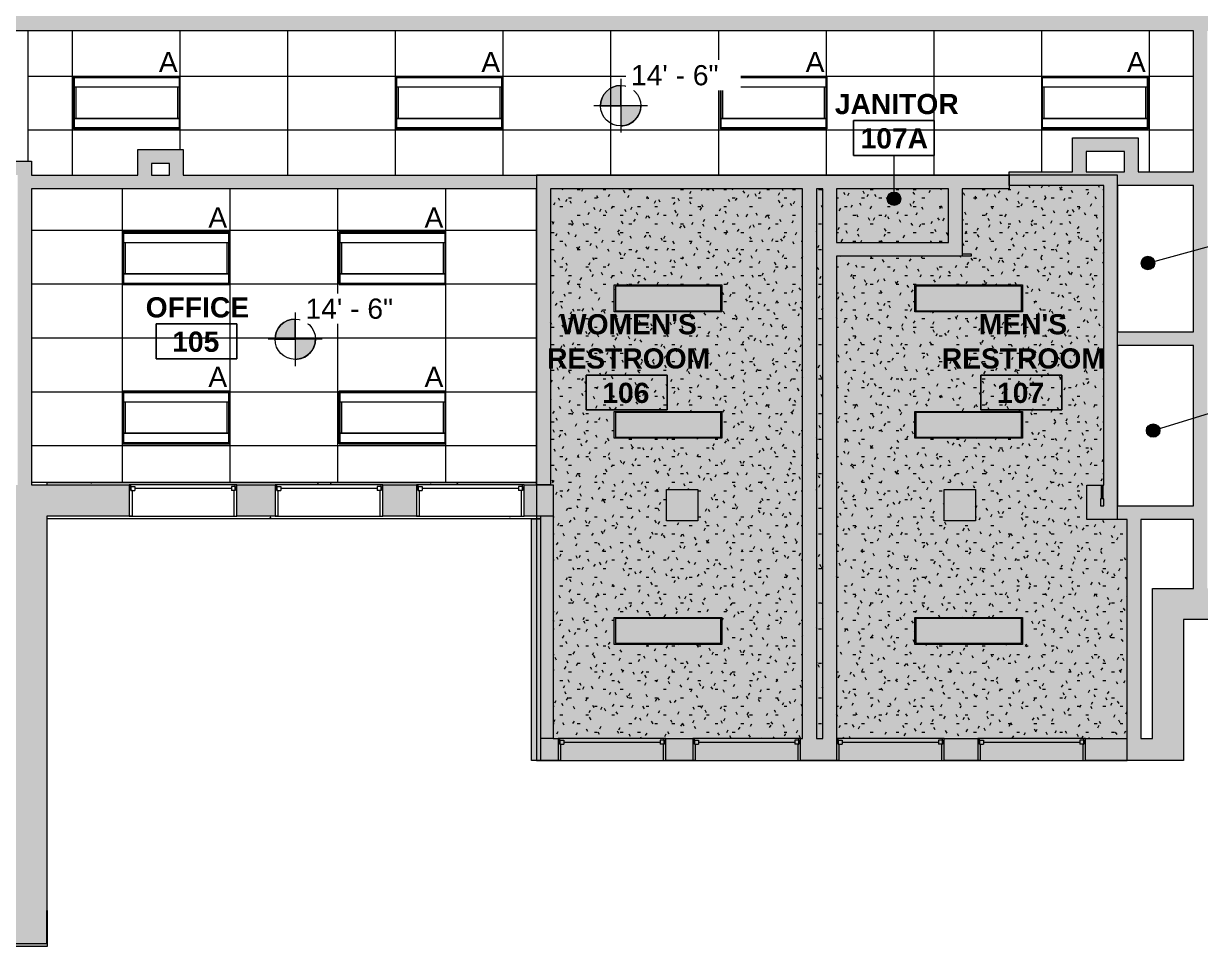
# Model space of a CAD drawing. Header units: inches. Extents: x -1036 to 1669, y -304 to 620.
# Drawn here: x 314 to 838, y -303 to 108 of the extents above; entities that cross this region are included whole.
import ezdxf

# ---------------------------------------------------------------- set-up
doc = ezdxf.new("R2010")
doc.units = ezdxf.units.IN
doc.header["$MEASUREMENT"] = 0
for name, color, linetype, lineweight in [('A-AREA-IDEN', 2, 'Continuous', 9), ('A-CLNG', 13, 'Continuous', 13), ('A-CLNG-PATT', 13, 'Continuous', 13), ('A-DETL', 90, 'Continuous', 9), ('A-DETL-GENF', 92, 'Continuous', 9), ('A-GLAZ', 151, 'Continuous', 13), ('A-WALL', 113, 'Continuous', 13), ('A-WALL-PATT', 111, 'Continuous', 13), ('E-LITE-EQPM', 33, 'Continuous', 13), ('E-LITE-EQPM-IDEN', 33, 'Continuous', 9), ('G-ANNO-DIMS', 111, 'Continuous', 9), ('I-WALL', 2, 'Continuous', 13)]:
    doc.layers.add(name, color=color, linetype=linetype, lineweight=lineweight)
doc.styles.add('Arial', font='arial.ttf', dxfattribs={"height": 9})
doc.styles.add('Swis721 Lt BT_B', font='', dxfattribs={"height": 8.999999999999991})
doc.styles.get('Swis721 Lt BT_B').set_extended_font_data('Swis721 Lt BT', bold=True)

# ---------------------------------------------------------------- blocks, each defined once
blk = doc.blocks.new('Basic Wall _ Exterior - Brick and CMU on MTL_ Stud - ___-6877971-FIRST FLOOR RCP')
at = {"layer": 'A-WALL-PATT', "lineweight": 9}
h = blk.add_hatch(dxfattribs=at)
h.set_pattern_fill('FP_1', color=256, style=0, pattern_type=2)
h.set_pattern_definition([(0, (0, 0), (30.72, 7.68), [1.267, -21.773, 1.267, -21.773, -122.88]), (0, (0, 0), (30.72, 7.68), [-46.08, 1.267, -44.813, 1.267, -21.773, -53.76]), (0, (0, 0), (30.72, 7.68), [-115.2, 1.267, -14.093, 1.267, -37.133]), (120, (11.52, 3.84), (-22.01107510106448, 22.76430040425796), [1.267, -21.773, 1.267, -21.773, -122.88]), (120, (11.52, 3.84), (-22.01107510106448, 22.76430040425796), [-46.07999999999999, 1.267, -44.813, 1.267, -21.773, -53.75999999999999]), (120, (11.52, 3.84), (-22.01107510106448, 22.76430040425796), [-115.2, 1.267, -14.093, 1.267, -37.133]), (240, (15.36, 19.2), (-8.708924898935503, -30.44430040425795), [1.267, -21.773, 1.267, -21.773, -122.88]), (240, (15.36, 19.2), (-8.708924898935503, -30.44430040425795), [-46.08, 1.267, -44.813, 1.267, -21.773, -53.76]), (240, (15.36, 19.2), (-8.708924898935503, -30.44430040425795), [-115.2, 1.267, -14.093, 1.267, -37.133])])
h.paths.add_polyline_path([(452.641149229437, -112.0630294553278), (544.3350028168198, -112.0630294553278), (544.3350028168198, -111.0630294553279), (324.3350028168201, -111.0630294553272), (324.3350028168201, -112.0630294553278), (358.3189261722776, -112.0630294553278)], flags=0)
h.paths.add_polyline_path([(542.5913142766049, -97.18802945532785), (542.5913142766049, -97.17584302076533), (542.5913142766049, -96.06302945532785), (324.3350028168201, -96.06302945532785), (324.3350028168201, -97.188029455327), (537.053941774022, -97.18802945532768)], flags=0)
at = {"layer": 'A-WALL', "lineweight": 9}
for p, q in [((324.3350028168198, -96.0630294553271), (324.3350028168198, -97.18802945532708)), ((324.3350028168198, -96.0630294553271), (542.5913142766047, -96.06302945532781)), ((324.3350028168198, -112.0630294553271), (544.3350028168197, -112.0630294553278))]:
    blk.add_line(p, q, dxfattribs=at)
blk = doc.blocks.new('Fixed - 48_ x 48_-6876887-FIRST FLOOR RCP')
at = {"layer": 'A-GLAZ', "color": 8, "lineweight": 20}
for p, q in [((-25.50000000000011, 4.937499999999993), (-24.75000000000018, 4.937499999999993)), ((-24.75000000000018, 2.4375), (-24.75000000000018, 4.937499999999993)), ((-24.75000000000018, 4.187499999999977), (-24.75000000000018, 2.4375)), ((-24.75000000000018, 4.187499999999977), (-23.00000000000014, 4.187499999999977)), ((-24.75000000000018, 2.4375), (-23.00000000000014, 2.4375)), ((-24.75000000000018, 2.4375), (-24.25000000000009, 2.4375)), ((-24.25000000000009, -4.937500000000004), (-24.25000000000009, 2.4375)), ((-23.00000000000014, 4.187499999999977), (-23.00000000000014, 2.4375)), ((-23.00000000000014, 3.312499999999996), (19.99999999999989, 3.312499999999996)), ((19.99999999999989, 4.187499999999973), (19.99999999999989, 2.4375)), ((21.74999999999935, 4.187499999999973), (19.99999999999989, 4.187499999999973)), ((21.74999999999935, 2.4375), (19.99999999999989, 2.4375)), ((21.24999999999988, 2.4375), (21.74999999999935, 2.4375)), ((21.24999999999988, 2.4375), (21.24999999999988, -4.937500000000008)), ((21.74999999999935, 2.4375), (21.74999999999935, 4.9375)), ((22.49999999999993, 4.9375), (21.74999999999935, 4.9375)), ((21.74999999999935, 4.187499999999973), (21.74999999999935, 2.4375)), ((-24.25000000000009, -4.937500000000004), (-25.49999999999983, -4.937500000000004)), ((21.24999999999988, -4.937500000000008), (22.50000000000012, -4.937500000000008))]:
    blk.add_line(p, q, dxfattribs=at)
blk = doc.blocks.new('Fixed - 48_ x 48_-6876879-FIRST FLOOR RCP')
at = {"layer": 'A-GLAZ', "color": 8, "lineweight": 20}
for p, q in [((-24.25000000000009, 6.937500000000003), (-25.49999999999983, 6.937500000000003)), ((-24.25000000000009, 6.937500000000003), (-24.25000000000009, -4.437499999999999)), ((21.24999999999988, 6.937500000000007), (22.50000000000012, 6.937500000000007)), ((21.24999999999988, -4.4375), (21.24999999999988, 6.937500000000007)), ((-24.75000000000018, -4.4375), (-23.00000000000014, -4.4375)), ((-24.75000000000018, -6.187499999999978), (-24.75000000000018, -4.4375)), ((-24.75000000000018, -4.4375), (-24.25000000000009, -4.4375)), ((-24.75000000000018, -4.4375), (-24.75000000000018, -6.937499999999991)), ((-23.00000000000014, -6.187499999999978), (-23.00000000000014, -4.4375)), ((19.99999999999989, -6.187499999999972), (19.99999999999989, -4.4375)), ((21.74999999999935, -4.4375), (19.99999999999989, -4.4375)), ((21.24999999999988, -4.4375), (21.74999999999935, -4.4375)), ((21.74999999999935, -6.187499999999972), (21.74999999999935, -4.4375)), ((21.74999999999935, -4.4375), (21.74999999999935, -6.937499999999999)), ((-25.50000000000011, -6.937499999999991), (-24.75000000000018, -6.937499999999991)), ((-24.75000000000018, -6.187499999999978), (-23.00000000000014, -6.187499999999978)), ((-23.00000000000014, -5.312499999999996), (19.99999999999989, -5.312499999999996)), ((21.74999999999935, -6.187499999999972), (19.99999999999989, -6.187499999999972)), ((22.49999999999993, -6.937499999999999), (21.74999999999935, -6.937499999999999))]:
    blk.add_line(p, q, dxfattribs=at)
blk = doc.blocks.new('Ceiling Light - Linear Box - 1_x4__2 Lamp_ - 277V-6966243-FIRST FLOOR RCP')
at = {"layer": 'E-LITE-EQPM', "lineweight": 9}
for p, q in [((-23.99999999999999, -5.999999999999114), (-23.99999999999999, 6.00000000000086)), ((-23.99999999999999, 6.00000000000086), (24.00000000000001, 6.00000000000086)), ((-23.99999999999998, -5.999999999999689), (-23.99999999999998, 6.000000000000325)), ((-23.99999999999998, 6.000000000000325), (24.00000000000001, 6.000000000000327)), ((23.49999999999983, 5.50000000000033), (-23.50000000000014, 5.500000000000329)), ((-23.50000000000014, 5.500000000000329), (-23.50000000000014, -5.499999999999684)), ((23.49999999999983, -5.499999999999683), (23.49999999999983, 5.50000000000033)), ((24.00000000000001, 6.00000000000086), (24.00000000000001, -5.999999999999114)), ((24.00000000000001, 6.000000000000327), (24.00000000000001, -5.999999999999687)), ((24.00000000000001, -5.999999999999114), (-24, -5.999999999999114)), ((24.00000000000001, -5.999999999999689), (-23.99999999999998, -5.999999999999689)), ((-23.50000000000014, -5.499999999999684), (23.49999999999983, -5.499999999999683))]:
    blk.add_line(p, q, dxfattribs=at)
blk = doc.blocks.new('L-Recessed-Axis-Duo - 2 x 4-V2-FIRST FLOOR RCP')
at = {"layer": 'E-LITE-EQPM', "lineweight": 9}
for p, q in [((-23.70125000000035, 11.70124999999967), (-23.70125000000035, -11.70125000000053)), ((23.70124999999967, 11.70124999999967), (-23.70125000000035, 11.70124999999967)), ((-23.37499999999975, 11.26001541712435), (-23.37499999999975, 11.2743613211372)), ((-23.37499999999974, 11.13871248810012), (-23.37499999999974, 11.26001541712435)), ((-23.37499999999974, 11.13871248810012), (23.37500000000181, 11.13871248810012)), ((23.32125034045088, 11.32125034045032), (-23.32125034045039, 11.32125034045032)), ((-23.32125034045039, 11.32125034045032), (-23.32125034045039, -11.32125034045099)), ((23.32125034045088, -11.32125034045099), (23.32125034045088, 11.32125034045032)), ((23.37500000000181, 11.27436132113736), (23.37500000000181, 11.26001541712435)), ((23.37500000000181, 11.26001541712435), (23.37500000000181, 11.13871248810012)), ((23.70124999999967, -11.70125000000053), (23.70124999999967, 11.70124999999967)), ((-23.32125034045038, 7.025524577924827), (23.32125034045099, 7.025524577924827)), ((-23.32125034045038, 7.015847702113612), (23.32125034045099, 7.015847702113612)), ((-23.32125034045105, 6.852663287769473), (23.32125034045037, 6.852663287769473)), ((-22.57125025785034, 6.863380073726318), (-22.57125025785034, -6.863380073726184)), ((22.57125025785083, -6.863215716455867), (22.57125025785083, 6.863215716456003)), ((23.32125034045037, -6.852663287768961), (-23.32125034045105, -6.852663287768961)), ((-23.32125034045038, -7.015847702113351), (23.32125034045099, -7.015847702113351)), ((-23.32125034045038, -7.025524577924568), (23.32125034045099, -7.025524577924568)), ((-23.70125000000035, -11.70125000000053), (23.70124999999967, -11.70125000000053)), ((-23.37499999999974, -11.26001541712425), (-23.37499999999974, -11.13871248809951)), ((-23.37499999999974, -11.13871248809951), (23.37500000000181, -11.13871248809951)), ((-23.37499999999974, -11.27436132113717), (-23.37499999999974, -11.26001541712425)), ((-23.32125034045039, -11.32125034045099), (23.32125034045088, -11.32125034045099)), ((23.37500000000181, -11.13871248809951), (23.37500000000181, -11.26001541712425)), ((23.37500000000181, -11.26001541712425), (23.37500000000181, -11.27436132113733))]:
    blk.add_line(p, q, dxfattribs=at)
for points, knots in [([(-23.64125001675037, 11.6412500167503), (-23.64648600304459, 11.64660277706004), (-23.65433927915146, 11.65431583323231), (-23.66427666576282, 11.66427681762273), (-23.67133580883706, 11.67133766628077), (-23.67788014913948, 11.67787256750432), (-23.6837977483678, 11.68380222611824), (-23.68898732805205, 11.68897699868511), (-23.69336016269634, 11.69336573628231), (-23.69684117998874, 11.69682921501138), (-23.70021528227305, 11.70022710545531), (-23.70124999999978, 11.70122677901995), (-23.7012499999998, 11.70124999999974)], [0, 0, 0, 0, 0.1666666666666667, 0.25, 0.3333333333333333, 0.4166666666666666, 0.5, 0.5833333333333333, 0.6666666666666666, 0.75, 0.8333333333333334, 1, 1, 1, 1]), ([(23.64125001675086, 11.6412500167503), (23.6466027770606, 11.64648600304452), (23.65431583323287, 11.6543392791514), (23.66427681762329, 11.66427666576276), (23.67133766628134, 11.67133580883699), (23.67787256750488, 11.67788014913942), (23.68380222611879, 11.68379774836774), (23.68897699868566, 11.688987328052), (23.69336573628287, 11.69336016269627), (23.69682921501196, 11.69684117998868), (23.70022710545587, 11.70021528227298), (23.70122677902049, 11.70124999999973), (23.7012500000003, 11.70124999999975)], [0, 0, 0, 0, 0.1666666666666667, 0.25, 0.3333333333333333, 0.4166666666666666, 0.5, 0.5833333333333333, 0.6666666666666666, 0.75, 0.8333333333333334, 1, 1, 1, 1]), ([(-23.70124999999981, -11.7012500000004), (-23.70122677902, -11.7012500000004), (-23.70022710545537, -11.70021528227363), (-23.69682921501145, -11.69684117998934), (-23.69336573628238, -11.69336016269694), (-23.68897699868517, -11.68898732805265), (-23.6838022261183, -11.6837977483684), (-23.67787256750436, -11.67788014914008), (-23.67133766628084, -11.67133580883764), (-23.6642768176228, -11.66427666576342), (-23.65431583323238, -11.65433927915206), (-23.6466027770601, -11.64648600304518), (-23.64125001675037, -11.64125001675096)], [-1, -1, -1, -1, -0.8333333333333333, -0.75, -0.6666666666666666, -0.5833333333333333, -0.5, -0.4166666666666666, -0.3333333333333333, -0.25, -0.1666666666666667, 0, 0, 0, 0]), ([(23.64125001675086, -11.64125001675096), (23.64648600304508, -11.6466027770607), (23.65433927915196, -11.65431583323297), (23.66427666576331, -11.66427681762339), (23.67133580883755, -11.67133766628143), (23.67788014913998, -11.67787256750498), (23.6837977483683, -11.6838022261189), (23.68898732805254, -11.68897699868577), (23.69336016269683, -11.69336573628297), (23.69684117998923, -11.69682921501204), (23.70021528227353, -11.70022710545597), (23.70125000000031, -11.7012267790206), (23.7012500000003, -11.7012500000004)], [0, 0, 0, 0, 0.1666666666666667, 0.25, 0.3333333333333333, 0.4166666666666666, 0.5, 0.5833333333333333, 0.6666666666666666, 0.75, 0.8333333333333334, 1, 1, 1, 1])]:
    blk.add_open_spline(points, degree=3, knots=knots, dxfattribs=at)
blk = doc.blocks.new('Room Tag - Room Name and Number-3379422-FIRST FLOOR RCP')
at = {"layer": 'A-AREA-IDEN'}
for p, q in [((-0.1880646717928032, -0.1635729993857746), (-0.1880646717928032, -0.001823739990654245)), ((-0.1880646717928032, -0.001823739990654244), (0.1869353282071967, -0.001823739990654244)), ((0.1869353282071967, -0.001823739990655456), (-0.1880646717928029, -0.001823739990654244)), ((-0.1880646717928029, -0.001823739990654251), (-0.1880646717928032, -0.1635729993857734)), ((0.1869353282071967, -0.001823739990654244), (0.1869353282071967, -0.1635729993857746)), ((0.1869353282071964, -0.1635729993857746), (0.1869353282071967, -0.001823739990655458)), ((0.1869353282071967, -0.1635729993857746), (-0.1880646717928032, -0.1635729993857746)), ((-0.1880646717928032, -0.1635729993857734), (0.1869353282071964, -0.1635729993857746))]:
    blk.add_line(p, q, dxfattribs=at)
blk = doc.blocks.new('Spot Elevations - Spot Elevation - Target Filled-49714-FIRST FLOOR RCP')
at = {"layer": 'G-ANNO-DIMS'}
h = blk.add_hatch(color=256, dxfattribs=at)
edge = h.paths.add_edge_path(flags=0)
edge.add_line((1.249000902703301e-16, 0), (-0.09374999999999985, 0))
edge.add_arc((4.891920202254595e-16, -2.60208521396521e-16), 0.09375000000000024, 90.00000000000063, 180.0000000000003, ccw=False)
edge.add_line((1.249000902703301e-16, 0.09375000000000007), (1.249000902703301e-16, 0))
h = blk.add_hatch(color=256, dxfattribs=at)
edge = h.paths.add_edge_path(flags=0)
edge.add_line((1.249000902703301e-16, 0), (0.09375000000000029, 0))
edge.add_arc((2.289834988289385e-16, 6.245004513516504e-17), 0.09374999999999996, 269.99999999999955, 359.99999999999966, ccw=False)
edge.add_line((1.249000902703301e-16, -0.09375), (1.249000902703301e-16, 0))
for p, q in [((-2.706168622523819e-16, 0.1243846875261664), (-2.706168622523819e-16, -0.125)), ((1.249000902703301e-16, 0), (1.249000902703301e-16, 0.09375000000000007)), ((0.1250000000000001, 7.067913962433002e-16), (-0.1249999999999998, 7.067913962433002e-16)), ((-0.09374999999999985, 0), (1.249000902703301e-16, 0)), ((1.249000902703301e-16, 0), (1.249000902703301e-16, -0.09375)), ((0.09375000000000029, 0), (1.249000902703301e-16, 0))]:
    blk.add_line(p, q, dxfattribs=at)
blk.add_circle((1.249000902703301e-16, 0), 0.09375000000000007, dxfattribs=at)
for centre, radius, start, end in [((4.891920202254595e-16, -2.60208521396521e-16), 0.09375000000000024, 90.0000000000002, 179.9999999999999), ((2.289834988289385e-16, 6.245004513516504e-17), 0.09374999999999996, 269.9999999999992, 359.9999999999993)]:
    blk.add_arc(centre, radius, start, end, dxfattribs=at)

msp = doc.modelspace()

# ---------------------------------------------------------------- hatches: boundary and pattern name
at = {"layer": 'A-AREA-IDEN'}
h = msp.add_hatch(color=256, dxfattribs=at)
edge = h.paths.add_edge_path(flags=0)
edge.add_arc((701.8284043505054, 30.38147403945186), 3.000000000000013, 0, 360)
h = msp.add_hatch(color=256, dxfattribs=at)
edge = h.paths.add_edge_path(flags=0)
edge.add_arc((814.9548843635758, 1.711242252367808), 2.999999999999965, 0, 360)
h = msp.add_hatch(color=256, dxfattribs=at)
edge = h.paths.add_edge_path(flags=0)
edge.add_arc((817.2657035946613, -72.92735362042613), 3.000000000000087, 0, 360)
at = {"layer": 'A-CLNG-PATT'}
h = msp.add_hatch(dxfattribs=at)
h.set_pattern_fill('FP_19', color=256, style=0, pattern_type=2)
h.set_pattern_definition([(0, (575.684, 85.04700000000001), (0, -24), []), (270, (575.684, 85.04700000000001), (-48, -2.939152317953648e-15), [])])
h.paths.add_polyline_path([(452.641149229437, 40.90546067106452), (753.0689072444488, 40.90546067106452), (753.0961114858237, 42.40710493245324), (781.3311931388643, 42.40710493245307), (781.3311931388643, 57.59090667383008), (810.5811931388639, 57.59090667383008), (810.5811931388639, 42.4071049324529), (835.2916432491693, 42.4071049324529), (835.2916432491693, 105.188928117856), (316.0768487465164, 105.188928117856), (316.0768487465164, 47.09583281973578), (317.4600028168199, 47.09583281973578), (317.4600028168199, 40.9054606710647), (364.9004868611506, 40.9054606710647), (364.9004868611506, 52.26620200416749), (385.0825980472798, 52.26620200416732), (385.0825980472798, 40.90546067106452), (417.916899229437, 40.90546067106452)], flags=0)
h.paths.add_polyline_path([(767.603427012796, 61.50253012916465), (767.603427012796, 84.90487387916498), (815.0057707627964, 84.90487387916498), (815.005770762796, 61.50253012916499), (769.499930479437, 61.50253012916499)], flags=0)
h.paths.add_polyline_path([(374.5115867294368, 61.50253012916499), (336.2618149861494, 61.50253012916499), (336.2618149861491, 84.90487387916498), (383.6641587361487, 84.90487387916498), (383.6641587361487, 61.50253012916499), (378.8521179794371, 61.50253012916499)], flags=0)
h.paths.add_polyline_path([(513.408586729437, 61.50253012916499), (479.9526424016033, 61.50253012916499), (479.9526424016033, 84.90487387916498), (527.3549861516043, 84.90487387916498), (527.3549861516043, 61.50253012916499), (517.749117979437, 61.50253012916499)], flags=0)
h.paths.add_polyline_path([(671.8505526543901, 61.50253012916499), (624.4482089043897, 61.50253012916499), (624.4482089043908, 84.90487387916498), (671.8505526543894, 84.90487387916498), (671.8505526543901, 63.04692669024035)], flags=0)
h = msp.add_hatch(dxfattribs=at)
h.set_pattern_fill('FP_15', color=256, style=0, pattern_type=2)
h.set_pattern_definition([(180, (406.026, -31.641), (2.939152317953648e-15, 24), []), (90, (406.026, -31.641), (48, -2.939152317953648e-15), [])])
h.paths.add_polyline_path([(358.3189261722776, -96.06302945532785), (542.5913142766049, -96.06302945532785), (542.5913142766049, 34.78046067106464), (317.4600028168199, 34.78046067106464), (317.4600028168199, -96.06302945532785), (324.3350028168201, -96.06302945532785)], flags=0)
h.paths.add_polyline_path([(358.3189261722776, -78.82670133032961), (358.3189261722776, -55.42435758032911), (405.7212699222776, -55.42435758032945), (405.7212699222783, -78.82670133032961), (361.4899929794371, -78.82670133032961)], flags=0)
h.paths.add_polyline_path([(454.6338309418182, -78.82670133032961), (454.6338309418182, -55.42435758032945), (502.0361746918182, -55.42435758032962), (502.0361746918182, -78.82670133032961), (456.9816804794369, -78.82670133032961)], flags=0)
h.paths.add_polyline_path([(502.0361746918182, -7.826701330329739), (454.6338309418182, -7.826701330329398), (454.6338309418182, 15.5756424196706), (502.0361746918182, 15.5756424196706), (502.0361746918182, -4.997010809759614)], flags=0)
h.paths.add_polyline_path([(370.1710554794369, -7.826701330329398), (358.3189261722776, -7.826701330329057), (358.3189261722776, 15.57564241967043), (405.721269922279, 15.5756424196706), (405.7212699222776, -7.826701330329398), (374.5115867294368, -7.826701330329398)], flags=0)
h = msp.add_hatch(dxfattribs=at)
h.set_pattern_fill('FP_2', color=256, style=0, pattern_type=2)
h.set_pattern_definition([(0, (0, 0), (15.36, 3.84), [1.267, -10.253, 1.267, -10.253, -61.44]), (0, (0, 0), (15.36, 3.84), [-23.04, 1.267, -21.773, 1.267, -10.253, -26.88]), (0, (0, 0), (15.36, 3.84), [-57.6, 1.267, -6.412999999999999, 1.267, -17.933]), (120, (5.76, 1.92), (-11.00553755053224, 11.38215020212898), [1.267, -10.253, 1.267, -10.253, -61.43999999999999]), (120, (5.76, 1.92), (-11.00553755053224, 11.38215020212898), [-23.04, 1.267, -21.773, 1.267, -10.253, -26.88]), (120, (5.76, 1.92), (-11.00553755053224, 11.38215020212898), [-57.59999999999999, 1.267, -6.412999999999998, 1.267, -17.933]), (240, (7.68, 9.6), (-4.354462449467752, -15.22215020212898), [1.267, -10.253, 1.267, -10.253, -61.44]), (240, (7.68, 9.6), (-4.354462449467752, -15.22215020212898), [-23.04, 1.267, -21.773, 1.267, -10.253, -26.88]), (240, (7.68, 9.6), (-4.354462449467752, -15.22215020212898), [-57.6, 1.267, -6.412999999999999, 1.267, -17.933])])
h.paths.add_polyline_path([(739.1475028168195, -210.1784805826544), (805.6549479579454, -210.1784805826544), (805.6549479579454, -112.5603620547873), (787.7420988877977, -112.5603620547875), (787.7420988877977, -97.31036205478738), (795.2420988877977, -97.31036205478738), (795.2420988877977, 36.28210493245302), (753.0961114858237, 36.28210493245302), (753.0961114858237, 34.78046067106464), (732.1493807793921, 34.78046067106464), (732.1493807793918, 5.780460671064588), (736.1493807793919, 5.780460671064588), (736.1493807793919, 4.780460671064644), (676.1493807793915, 4.780460671064815), (676.1493807793915, -210.1784805826535), (730.4351492294371, -210.1784805826544)], flags=0)
h.paths.add_polyline_path([(566.3640999956583, -210.1784805826535), (661.0868807793918, -210.1784805826535), (661.0868807793918, 34.78046067106464), (548.7163142766051, 34.78046067106464), (548.718495112986, -97.18802945532785), (549.9600028168202, -97.18802945532785), (549.9600028168198, -210.1784805826535), (552.1475028168194, -210.1784805826535)], flags=0)
h.paths.add_polyline_path([(670.0243807793917, -210.1784805826535), (670.0243807793917, 34.78046067106464), (667.211880779392, 34.78046067106464), (667.211880779392, -210.1784805826535)], flags=0)
h.paths.add_polyline_path([(730.4351492294371, -168.2251563528851), (711.086880779392, -168.2251563528851), (711.086880779392, -156.2251563528853), (759.086880779392, -156.2251563528853), (759.086880779392, -168.2251563528851), (758.5651416489569, -168.2251563528851)], flags=0)
h.paths.add_polyline_path([(577.6475028168201, -168.2251563528851), (577.1475028168202, -168.2251563528851), (577.1475028168202, -156.2251563528853), (625.1475028168198, -156.2251563528853), (625.1475028168198, -168.2251563528851), (591.5381492294368, -168.2251563528851)], flags=0)
h.paths.add_polyline_path([(738.1493807793918, -113.1784805826541), (724.1493807793915, -113.1784805826541), (724.1493807793915, -99.17848058265405), (738.1493807793918, -99.17848058265405), (738.1493807793918, -112.5603620547873)], flags=0)
h.paths.add_polyline_path([(600.4600028168203, -113.1784805826536), (600.4600028168203, -99.17848058265353), (614.4600028168202, -99.17848058265353), (614.4600028168202, -113.1784805826536)], flags=0)
h.paths.add_polyline_path([(577.1475028168202, -76.37286205478732), (577.1475028168202, -64.37286205478732), (625.1475028168198, -64.37286205478732), (625.1475028168198, -76.37286205478732), (577.6475028168201, -76.37286205478732)], flags=0)
h.paths.add_polyline_path([(759.086880779392, -76.37286205478732), (711.086880779392, -76.37286205478732), (711.086880779392, -64.37286205478732), (759.086880779392, -64.37286205478732), (759.086880779392, -75.87286205478743)], flags=0)
h.paths.add_polyline_path([(726.0243807793919, -20.01412856116718), (711.086880779392, -20.01412856116718), (711.086880779392, -8.014128561167182), (759.086880779392, -8.014128561167182), (759.086880779392, -20.01412856116718), (730.4351492294371, -20.01412856116718)], flags=0)
h.paths.add_polyline_path([(624.64750281682, -20.01412856116718), (577.1475028168202, -20.01412856116718), (577.1475028168202, -8.014128561167182), (625.1475028168198, -8.054118040948081), (625.1475028168198, -20.01412856116718)], flags=0)
h.paths.add_polyline_path([(716.1174486872219, 10.90546067106453), (726.0243807793919, 10.90546067106453), (726.0243807793922, 34.78046067106464), (676.1493807793915, 34.78046067106464), (676.1493807793915, 10.90546067106453)], flags=0)
at = {"layer": 'A-DETL-GENF'}
h = msp.add_hatch(color=254, dxfattribs=at)
h.paths.add_polyline_path([(787.1475028168198, -220.0534805826543), (787.1475028168198, -210.1784805826544), (805.6549479579454, -210.1784805826544), (805.6549479579454, -112.5603620547873), (787.7420988877977, -112.5603620547875), (787.7420988877977, -97.31036205478738), (795.2420988877977, -97.31036205478738), (795.2420988877977, 36.28210493245302), (753.0961114858237, 36.28210493245302), (753.0961114858237, 34.78046067106464), (732.1493807793921, 34.78046067106464), (732.1493807793918, 4.780460671064644), (676.1493807793915, 4.780460671064815), (676.1493807793915, -220.0534805826541), (724.1475028168198, -220.0534805826541), (724.1475028168198, -210.1784805826535), (739.1475028168195, -210.1784805826544), (739.1475028168195, -220.0534805826543)], flags=0)
h.paths.add_polyline_path([(612.1475028168197, -220.0534805826537), (660.1475028168197, -220.0534805826537), (660.1475028168197, -210.1784805826535), (661.0868807793918, -210.1784805826535), (661.0868807793918, 34.78046067106464), (548.7163142766051, 34.78046067106464), (548.7163142766051, -97.17584302076533), (549.9600028168202, -97.18802945532785), (549.9600028168198, -210.1784805826535), (552.1475028168194, -210.1784805826535), (552.1475028168194, -220.0534805826536), (600.1475028168194, -220.0534805826536), (600.1475028168194, -210.1784805826535), (612.1475028168197, -210.1784805826535)], flags=0)
h.paths.add_polyline_path([(667.211880779392, -210.1784805826535), (670.0243807793917, -210.1784805826535), (670.0243807793917, 34.78046067106464), (667.211880779392, 34.78046067106464), (667.211880779392, -205.6426510939991)], flags=0)
h.paths.add_polyline_path([(730.4351492294371, -113.1784805826541), (724.1493807793915, -113.1784805826541), (724.1493807793915, -99.17848058265405), (738.1493807793918, -99.17848058265405), (738.1493807793918, -113.1784805826541)], flags=0)
h.paths.add_polyline_path([(614.4600028168202, -113.1784805826536), (600.4600028168203, -113.1784805826536), (600.4600028168203, -99.17848058265353), (614.4600028168202, -99.17848058265353), (614.4600028168202, -112.5603620547873)], flags=0)
h.paths.add_polyline_path([(542.5913142766052, -112.2771186581927), (544.3350028168198, -112.2771186581927), (544.3350028168198, -111.0630294553279), (542.5913142766049, -111.0630294553279), (542.5913142766052, -112.0630294553278)], flags=0)
h.paths.add_polyline_path([(793.8670988877976, -106.4353620547874), (795.2420988877977, -106.4353620547874), (795.2420988877977, -103.4353620547873), (793.8670988877976, -103.4353620547873), (793.8670988877976, -104.1255294553279)], flags=0)
h.paths.add_polyline_path([(716.1174486872219, 10.90546067106453), (726.0243807793919, 10.90546067106453), (726.0243807793922, 34.78046067106464), (676.1493807793915, 34.78046067106464), (676.1493807793915, 10.90546067106453)], flags=0)
at = {"layer": 'A-WALL'}
for points in [[(600.4600028168203, -113.1784805826536), (614.4600028168202, -113.1784805826536), (614.4600028168202, -99.17848058265353), (600.4600028168203, -99.17848058265353), (600.4600028168203, -105.9169134716653)], [(724.1493807793915, -113.1784805826541), (738.1493807793918, -113.1784805826541), (738.1493807793918, -99.17848058265405), (724.1493807793915, -99.17848058265405), (724.1493807793915, -110.3045406929095)]]:
    msp.add_hatch(color=250, dxfattribs=at).paths.add_polyline_path(points, flags=0)
h = msp.add_hatch(color=250, dxfattribs=at)
h.paths.add_polyline_path([(324.3350028168201, -302.8670005023456), (324.4653415060724, -302.8670005023456), (324.4653415060724, -286.8670005023503), (324.3350028168201, -286.8670005023503), (324.3350028168201, -301.479888135155), (308.4653415060727, -301.479888135155), (308.4653415060727, -302.8670005023456), (313.744149229437, -302.8670005023456)], flags=0)
h.paths.add_polyline_path([(310.4600028168194, -287.6048881351549), (310.4600028168194, -286.8670005023455), (308.4653415060727, -286.8670005023455), (308.4653415060727, -287.6048881351549)], flags=0)
at = {"layer": 'A-WALL-PATT', "lineweight": 9}
for points in [[(835.8245315835707, 105.1889281178551), (1112.917262218056, 105.188928117856), (1112.917262218056, 115.3139281178551), (306.8547622180786, 115.3139281178575), (306.8547622180554, 105.1889281178577), (835.2916432491693, 105.188928117856)], [(841.4166432491692, -143.2876563528853), (841.4166432491699, 105.1889281178551), (835.2916432491693, 105.188928117856), (835.2916432491693, -143.2876563528853)], [(787.4561931388641, 42.40710493245307), (787.4561931388641, 57.59090667383008), (781.3311931388643, 57.59090667383008), (781.3311931388643, 42.40710493245307), (782.5215242294371, 42.40710493245307)], [(804.456193138864, 51.4659066738302), (810.5811931388639, 51.4659066738302), (810.5811931388639, 57.59090667383008), (787.4561931388641, 57.59090667383008), (787.4561931388641, 51.4659066738302), (799.8836492294371, 51.4659066738302)], [(371.0254868611494, 40.9054606710647), (371.0254868611508, 52.26620200416749), (364.9004868611506, 52.26620200416749), (364.9004868611506, 40.9054606710647), (365.830524229437, 40.9054606710647)], [(378.9575980472792, 46.14120200416692), (378.9575980472795, 52.26620200416732), (371.0254868611508, 52.26620200416749), (371.0254868611505, 46.14120200416794)], [(378.9575980472789, 40.9054606710647), (385.0825980472798, 40.9054606710647), (385.0825980472798, 52.26620200416732), (378.9575980472795, 52.26620200416732), (378.9575980472792, 46.14120200416692)], [(810.5811931388639, 42.40710493245307), (810.5811931388639, 51.4659066738302), (804.456193138864, 51.4659066738302), (804.456193138864, 42.40710493245307)], [(261.6577742294371, 40.97083281973573), (317.4600028168199, 40.97083281973573), (317.4600028168199, 47.09583281973578), (199.9518466077499, 47.09583281973578), (199.9518466077499, 40.97083281973573), (244.2956492294369, 40.97083281973573)], [(782.5215242294371, 36.28210493245302), (787.4561931388641, 36.28210493245302), (787.4561931388641, 42.40710493245307), (753.0689072444488, 42.40710493245324), (753.0961114858237, 36.28210493245302), (765.1593992294371, 36.28210493245302)], [(787.7420988877977, 36.28210493245302), (801.3670988877976, 36.28210493245302), (801.3670988877976, 42.40710493245307), (787.4561931388641, 42.40710493245307), (787.4561931388641, 36.28210493245302)], [(810.5811931388639, 36.28210493245302), (810.5811931388639, 42.40710493245307), (801.3670988877976, 42.40710493245307), (801.3670988877976, 36.28210493245302)], [(817.2457742294371, 36.28210493245302), (835.2916432491693, 36.28210493245353), (835.2916432491693, 42.4071049324529), (810.5811931388639, 42.4071049324529), (810.5811931388639, 36.28210493245302)], [(316.9390576488644, -97.188029455327), (317.4600028168199, -97.188029455327), (317.4600028168199, 40.97083281973573), (311.3350028168207, 40.97083281973573), (311.33500281682, -97.188029455327), (313.744149229437, -97.188029455327)], [(548.7163142766051, 34.78046067106464), (753.0961114858237, 34.78046067106464), (753.0689072444488, 40.90546067106452), (317.4600028168199, 40.9054606710647), (317.4600028168199, 34.78046067106464), (542.5913142766049, 34.78046067106464)], [(542.5913142766049, -97.17584302076533), (548.7163142766051, -97.17584302076533), (548.7163142766051, 34.78046067106464), (542.5913142766049, 34.78046067106464), (542.5913142766049, -96.07194604445412)], [(667.211880779392, -210.1784805826535), (667.211880779392, 34.78046067106464), (661.0868807793918, 34.78046067106464), (661.0868807793918, -210.1784805826535)], [(670.0243807793917, -210.1784805826535), (676.1493807793915, -210.1784805826535), (676.1493807793915, 34.78046067106464), (670.0243807793917, 34.78046067106464), (670.0243807793917, -160.8877271046194)], [(732.1493807793918, 10.90546067106453), (732.1493807793921, 34.78046067106464), (726.0243807793922, 34.78046067106464), (726.0243807793919, 10.90546067106453), (730.4351492294371, 10.90546067106453)], [(801.3670988877976, -106.4353620547874), (801.3670988877976, 36.28210493245302), (795.2420988877977, 36.28210493245302), (795.2420988877977, -106.4353620547874), (799.8836492294371, -106.4353620547874)], [(730.4351492294371, 4.780460671064644), (732.1493807793918, 4.780460671064644), (732.1493807793918, 10.90546067106453), (676.1493807793915, 10.90546067106453), (676.1493807793915, 4.780460671064815), (706.6307760320834, 4.780460671064815)], [(801.9421943635715, -35.07662856116729), (835.2916432491693, -35.07662856116729), (835.2916432491693, -28.95162856116724), (801.3670988877976, -28.95162856116724), (801.3670988877976, -35.07662856116729)], [(324.3350028168201, -301.479888135155), (324.3350028168201, -97.188029455327), (310.4600028168198, -97.188029455327), (310.4600028168194, -301.479888135155), (313.744149229437, -301.479888135155)], [(787.7420988877977, -112.5603620547875), (793.8670988877976, -112.5603620547873), (793.8670988877976, -97.31036205478738), (787.7420988877977, -97.31036205478738), (787.7420988877977, -104.1255294553279)], [(795.2420988877977, -103.4353620547873), (795.2420988877977, -97.31036205478738), (793.8670988877976, -97.31036205478738), (793.8670988877976, -103.4353620547873), (794.639280723211, -103.4353620547873)], [(811.7799479579456, -112.5603620547873), (835.2916432491693, -112.5603620547873), (835.2916432491693, -106.4353620547866), (793.8670988877976, -106.4353620547874), (793.8670988877976, -112.5603620547873), (805.6549479579454, -112.5603620547873)], [(540.3350028168197, -220.0534805826534), (544.3350028168198, -220.0534805826534), (544.3350028168198, -112.2771186581927), (540.3350028168201, -112.2771186581927), (540.3350028168197, -210.1784805826535)], [(549.9600028168198, -210.1784805826544), (549.9600028168198, -111.0630294553279), (544.3350028168198, -111.0630294553279), (544.3350028168198, -210.1784805826535), (548.7163142766051, -210.1784805826544)], [(811.7799479579456, -210.1784805826544), (811.7799479579456, -112.5603620547873), (805.6549479579454, -112.5603620547873), (805.6549479579454, -210.1784805826544)], [(830.8350028168198, -220.0534805826544), (830.8350028168205, -143.2876563528851), (816.9600028168202, -143.2876563528851), (816.9600028168202, -220.0534805826544)]]:
    msp.add_hatch(color=7, dxfattribs=at).paths.add_polyline_path(points, flags=0)
at = {"layer": 'A-WALL-PATT'}
h = msp.add_hatch(color=250, dxfattribs=at)
h.paths.add_polyline_path([(489.053941774022, -111.0630294553279), (489.053941774022, -97.18802945532751), (474.053941774022, -97.18802945532751), (474.053941774022, -111.0630294553279)], flags=0)
h.paths.add_polyline_path([(542.5913142766049, -111.0630294553279), (549.9600028168198, -111.0630294553279), (549.9600028168202, -97.18802945532785), (537.0539417740223, -97.18802945532785), (537.0539417740223, -111.0630294553279)], flags=0)
h.paths.add_polyline_path([(409.0539417740221, -111.0630294553272), (426.053941774022, -111.0630294553272), (426.053941774022, -97.188029455327), (409.0539417740221, -97.188029455327), (409.0539417740221, -107.4380294553272)], flags=0)
h.paths.add_polyline_path([(324.3350028168201, -111.0630294553272), (361.0539417740218, -111.0630294553272), (361.0539417740218, -97.188029455327), (324.3350028168201, -97.188029455327)], flags=0)
at = {"layer": 'A-WALL-PATT', "lineweight": 9}
h = msp.add_hatch(color=7, dxfattribs=at)
h.paths.add_polyline_path([(1126.792262218056, -157.1626563528863), (1126.792262218056, -143.2876563528862), (1064.35414324917, -143.2876563528863), (1064.35414324917, -157.1626563528863), (1112.917262218056, -157.1626563528863)], flags=0)
h.paths.add_polyline_path([(890.3541432491688, -157.1626563528855), (890.3541432491692, -143.2876563528863), (830.8350028168205, -143.2876563528853), (830.8350028168205, -157.1626563528853), (869.332149229437, -157.1626563528855)], flags=0)
h.paths.add_polyline_path([(938.3541432491692, -157.1626563528855), (953.3541432491692, -157.1626563528855), (953.3541432491692, -143.2876563528863), (938.3541432491692, -143.2876563528863)], flags=0)
h.paths.add_polyline_path([(1016.354143249169, -157.1626563528855), (1016.354143249169, -143.2876563528863), (1001.354143249169, -143.2876563528863), (1001.354143249169, -157.1626563528855)], flags=0)
h = msp.add_hatch(color=7, dxfattribs=at)
h.paths.add_polyline_path([(787.7420988877977, -220.0534805826544), (816.9600028168202, -220.0534805826544), (816.9600028168202, -210.1784805826544), (787.1475028168198, -210.1784805826544), (787.1475028168198, -220.0534805826544)], flags=0)
h.paths.add_polyline_path([(730.4351492294371, -220.0534805826541), (739.1475028168195, -220.0534805826541), (739.1475028168195, -210.1784805826544), (724.1475028168198, -210.1784805826535), (724.1475028168198, -220.0534805826541)], flags=0)
h.paths.add_polyline_path([(670.0243807793917, -220.0534805826539), (676.1475028168198, -220.0534805826539), (676.1475028168198, -210.1784805826535), (660.1475028168197, -210.1784805826535), (660.1475028168197, -220.0534805826539), (669.7430043702636, -220.0534805826539)], flags=0)
h.paths.add_polyline_path([(612.1475028168197, -220.0534805826536), (612.1475028168197, -210.1784805826535), (600.1475028168194, -210.1784805826535), (600.1475028168194, -220.0534805826536)], flags=0)
h.paths.add_polyline_path([(544.7384701355942, -220.0534805826534), (552.1475028168194, -220.0534805826534), (552.1475028168194, -210.1784805826535), (544.3350028168202, -210.1784805826535), (544.3350028168198, -220.0534805826534)], flags=0)

# ---------------------------------------------------------------- linework, layer by layer
at = {"layer": 'A-AREA-IDEN'}
for p, q in [((701.8284043505054, 30.38147403945186), (701.8391120168545, 49.67763342464785)), ((814.9548843635758, 1.711242252367808), (842.594505110178, 9.28198293771871)), ((817.2657035946613, -72.92735362042613), (841.8982297375027, -65.35661293507522))]:
    msp.add_line(p, q, dxfattribs=at)
for centre, radius in [((701.8284043505054, 30.38147403945186), 3.000000000000013), ((814.9548843635758, 1.711242252367808), 2.999999999999965), ((817.2657035946613, -72.92735362042613), 3.000000000000087)]:
    msp.add_circle(centre, radius, dxfattribs=at)
at = {"layer": 'A-CLNG'}
for p, q in [((383.6641587361487, 84.9048738791649), (336.2618149861487, 84.9048738791649)), ((336.2618149861487, 84.9048738791649), (336.2618149861487, 61.5025301291649)), ((383.6641587361487, 61.5025301291649), (383.6641587361487, 84.9048738791649)), ((527.3549861516032, 84.9048738791649), (479.9526424016032, 84.9048738791649)), ((479.9526424016032, 84.9048738791649), (479.9526424016032, 61.5025301291649)), ((527.3549861516032, 61.5025301291649), (527.3549861516032, 84.9048738791649)), ((671.8505526543896, 84.9048738791649), (624.4482089043896, 84.9048738791649)), ((624.4482089043896, 84.9048738791649), (624.4482089043896, 61.5025301291649)), ((671.8505526543896, 61.5025301291649), (671.8505526543896, 84.9048738791649)), ((815.0057707627954, 84.9048738791649), (767.6034270127955, 84.9048738791649)), ((767.6034270127955, 84.9048738791649), (767.6034270127955, 61.5025301291649)), ((815.0057707627954, 61.5025301291649), (815.0057707627954, 84.9048738791649)), ((336.2618149861487, 61.5025301291649), (383.6641587361487, 61.5025301291649)), ((479.9526424016032, 61.5025301291649), (527.3549861516032, 61.5025301291649)), ((624.4482089043896, 61.5025301291649), (671.8505526543896, 61.5025301291649)), ((767.6034270127955, 61.5025301291649), (815.0057707627954, 61.5025301291649)), ((405.7212699222776, 15.5756424196705), (358.3189261722776, 15.5756424196705)), ((358.3189261722776, 15.5756424196705), (358.3189261722776, -7.826701330329489)), ((405.7212699222776, -7.826701330329489), (405.7212699222776, 15.5756424196705)), ((502.0361746918179, 15.5756424196705), (454.6338309418179, 15.5756424196705)), ((454.6338309418179, 15.5756424196705), (454.6338309418179, -7.826701330329489)), ((502.0361746918179, -7.826701330329489), (502.0361746918179, 15.5756424196705)), ((358.3189261722776, -7.826701330329489), (405.7212699222776, -7.826701330329489)), ((454.6338309418179, -7.826701330329489), (502.0361746918179, -7.826701330329489)), ((405.7212699222776, -55.42435758032945), (358.3189261722776, -55.42435758032945)), ((358.3189261722776, -55.42435758032945), (358.3189261722776, -78.82670133032944)), ((405.7212699222776, -78.82670133032944), (405.7212699222776, -55.42435758032945)), ((502.0361746918179, -55.42435758032945), (454.6338309418179, -55.42435758032945)), ((454.6338309418179, -55.42435758032945), (454.6338309418179, -78.82670133032944)), ((502.0361746918179, -78.82670133032944), (502.0361746918179, -55.42435758032945)), ((358.3189261722776, -78.82670133032944), (405.7212699222776, -78.82670133032944)), ((454.6338309418179, -78.82670133032944), (502.0361746918179, -78.82670133032944)), ((542.5913142766047, -96.06302945532781), (317.46000281682, -96.06302945532781))]:
    msp.add_line(p, q, dxfattribs=at)
at = {"layer": 'A-DETL'}
for p, q in [((801.3670988877969, 40.90546067106453), (542.591314276605, 40.90546067106453)), ((542.591314276605, 40.90546067106453), (542.591314276605, -220.0534805826542)), ((801.3670988877969, -112.5603620547874), (801.3670988877969, 40.90546067106452)), ((805.6549479579448, -112.5603620547874), (801.3670988877969, -112.5603620547874)), ((805.6549479579447, -220.0534805826542), (805.6549479579448, -112.5603620547874)), ((542.591314276605, -220.0534805826542), (805.6549479579447, -220.0534805826542))]:
    msp.add_line(p, q, dxfattribs=at)
at = {"layer": 'A-WALL', "color": 8, "lineweight": 20}
for p, q in [((317.4600028168198, -97.18802945532705), (361.0539417740218, -97.18802945532718)), ((361.0539417740218, -97.18802945532718), (361.0539417740218, -111.0630294553272)), ((409.0539417740218, -111.0630294553274), (409.0539417740218, -97.18802945532735)), ((409.0539417740218, -97.18802945532735), (426.0539417740219, -97.1880294553274)), ((426.0539417740219, -97.1880294553274), (426.0539417740218, -111.0630294553274)), ((474.0539417740217, -111.0630294553276), (474.0539417740218, -97.18802945532755)), ((474.0539417740218, -97.18802945532755), (489.0539417740219, -97.18802945532761)), ((489.0539417740219, -97.18802945532761), (489.0539417740218, -111.0630294553276)), ((537.0539417740217, -111.0630294553278), (537.0539417740218, -97.18802945532777)), ((537.0539417740218, -97.18802945532777), (549.9600028168197, -97.18802945532781)), ((549.9600028168197, -97.18802945532781), (549.9600028168195, -210.1784805826533)), ((600.4600028168198, -113.1784805826535), (600.4600028168198, -99.17848058265353)), ((600.4600028168198, -99.17848058265353), (614.4600028168197, -99.17848058265358)), ((614.4600028168197, -99.17848058265358), (614.4600028168197, -113.1784805826536)), ((724.1493807793911, -113.178480582654), (724.1493807793911, -99.178480582654)), ((724.1493807793911, -99.178480582654), (738.1493807793911, -99.17848058265405)), ((738.1493807793911, -99.17848058265405), (738.1493807793911, -113.1784805826541)), ((324.3350028168199, -111.0630294553271), (324.3350028168196, -286.8670005023453)), ((361.0539417740218, -111.0630294553272), (324.3350028168198, -111.0630294553271)), ((426.0539417740218, -111.0630294553274), (409.0539417740218, -111.0630294553274)), ((489.0539417740218, -111.0630294553276), (474.0539417740217, -111.0630294553276)), ((544.3350028168197, -111.0630294553278), (537.0539417740217, -111.0630294553278)), ((540.3350028168195, -220.0534805826533), (540.3350028168197, -112.2771186581926)), ((540.3350028168197, -112.2771186581926), (544.3350028168197, -112.2771186581926)), ((544.3350028168197, -111.0630294553278), (544.3350028168195, -210.1784805826533)), ((614.4600028168197, -113.1784805826536), (600.4600028168198, -113.1784805826535)), ((738.1493807793911, -113.1784805826541), (724.1493807793911, -113.178480582654)), ((816.9600028168195, -210.1784805826542), (816.9600028168196, -143.2876563528852)), ((816.9600028168196, -143.2876563528852), (835.2916432491687, -143.2876563528852)), ((830.8350028168196, -157.1626563528852), (830.8350028168195, -220.0534805826543)), ((890.3541432491685, -157.1626563528854), (830.8350028168196, -157.1626563528852)), ((549.9600028168195, -210.1784805826533), (552.1475028168192, -210.1784805826533)), ((552.1475028168192, -210.1784805826533), (552.1475028168192, -220.0534805826533)), ((600.147502816819, -220.0534805826535), (600.147502816819, -210.1784805826535)), ((600.147502816819, -210.1784805826535), (612.1475028168192, -210.1784805826535)), ((612.1475028168192, -210.1784805826535), (612.1475028168192, -220.0534805826535)), ((660.147502816819, -220.0534805826537), (660.147502816819, -210.1784805826537)), ((660.147502816819, -210.1784805826537), (661.0868807793911, -210.1784805826537)), ((667.211880779391, -210.1784805826537), (670.024380779391, -210.1784805826537)), ((676.1475028168192, -210.1784805826537), (676.1475028168192, -220.0534805826537)), ((724.1475028168192, -220.0534805826539), (724.1475028168192, -210.1784805826539)), ((724.1475028168192, -210.1784805826539), (739.1475028168192, -210.1784805826539)), ((739.1475028168192, -210.1784805826539), (739.1475028168192, -220.0534805826539)), ((787.1475028168192, -220.0534805826541), (787.1475028168192, -210.1784805826541)), ((787.1475028168192, -210.1784805826541), (805.6549479579448, -210.1784805826542)), ((811.779947957945, -210.1784805826542), (816.9600028168195, -210.1784805826542)), ((552.1475028168192, -220.0534805826533), (540.3350028168195, -220.0534805826533)), ((612.1475028168192, -220.0534805826535), (600.147502816819, -220.0534805826535)), ((676.1475028168192, -220.0534805826537), (660.147502816819, -220.0534805826537)), ((739.1475028168192, -220.0534805826539), (724.1475028168192, -220.0534805826539)), ((830.8350028168195, -220.0534805826543), (787.1475028168192, -220.0534805826541)), ((324.3350028168196, -286.8670005023453), (324.4653415060725, -286.8670005023453)), ((324.4653415060725, -286.8670005023453), (324.4653415060725, -302.8670005023453)), ((324.4653415060725, -302.8670005023453), (308.4653415060725, -302.8670005023454))]:
    msp.add_line(p, q, dxfattribs=at)
at = {"layer": 'A-WALL', "lineweight": 9}
for p, q in [((409.0539417740218, -97.18802945532735), (361.0539417740218, -97.18802945532718)), ((474.0539417740218, -97.18802945532755), (426.0539417740218, -97.1880294553274)), ((537.0539417740218, -97.18802945532777), (489.0539417740218, -97.18802945532761)), ((361.0539417740218, -111.0630294553272), (409.0539417740218, -111.0630294553274)), ((426.0539417740217, -111.0630294553274), (474.0539417740217, -111.0630294553276)), ((489.0539417740217, -111.0630294553276), (537.0539417740217, -111.0630294553278)), ((600.1475028168192, -210.1784805826535), (552.1475028168192, -210.1784805826533)), ((660.1475028168192, -210.1784805826537), (612.1475028168192, -210.1784805826535)), ((724.1475028168192, -210.1784805826539), (676.149380779391, -210.1784805826537)), ((787.1475028168192, -210.1784805826541), (739.1475028168192, -210.1784805826539)), ((552.1475028168192, -220.0534805826533), (600.1475028168192, -220.0534805826535)), ((612.1475028168192, -220.0534805826535), (660.1475028168192, -220.0534805826537)), ((676.1475028168192, -220.0534805826537), (724.1475028168192, -220.0534805826539)), ((739.1475028168192, -220.0534805826539), (787.1475028168192, -220.0534805826541)), ((324.3350028168196, -301.4798881351547), (324.3350028168196, -286.8670005023453)), ((310.4600028168196, -301.4798881351547), (324.3350028168196, -301.4798881351547))]:
    msp.add_line(p, q, dxfattribs=at)
at = {"layer": 'A-WALL', "color": 55}
for p, q in [((549.9600028168197, -111.0630294553278), (544.3350028168197, -111.0630294553278)), ((549.9600028168195, -210.1784805826533), (544.3350028168195, -210.1784805826533)), ((544.3350028168195, -210.1784805826533), (544.3350028168195, -220.0534805826533))]:
    msp.add_line(p, q, dxfattribs=at)
at = {"layer": 'I-WALL', "color": 8, "lineweight": 20}
for p, q in [((835.2916432491689, 105.1889281178559), (306.8547622180554, 105.1889281178576)), ((835.2916432491689, 42.40710493245287), (835.291643249169, 105.1889281178559)), ((781.3311931388633, 42.40710493245298), (781.3311931388633, 57.59090667383003)), ((781.3311931388633, 57.59090667383003), (810.5811931388633, 57.59090667382993)), ((810.5811931388633, 57.59090667382993), (810.5811931388633, 42.40710493245294)), ((364.9004868611505, 40.90546067106458), (364.9004868611505, 52.26620200416732)), ((364.9004868611505, 52.26620200416732), (385.0825980472794, 52.26620200416725)), ((385.0825980472794, 52.26620200416725), (385.0825980472794, 40.90546067106457)), ((787.4561931388635, 51.46590667383001), (787.4561931388635, 42.40710493245296)), ((804.4561931388633, 51.46590667382995), (787.4561931388635, 51.46590667383001)), ((804.4561931388633, 42.40710493245296), (804.4561931388633, 51.46590667382995)), ((199.9518466077498, 47.09583281973563), (317.46000281682, 47.09583281973525)), ((317.46000281682, 47.09583281973525), (317.46000281682, 40.90546067106459)), ((371.0254868611506, 46.1412020041673), (371.0254868611506, 40.90546067106458)), ((378.9575980472794, 46.14120200416728), (371.0254868611506, 46.1412020041673)), ((378.9575980472794, 40.90546067106457), (378.9575980472794, 46.14120200416728)), ((753.0689072444485, 36.28210493245307), (753.0689072444485, 42.40710493245307)), ((753.0689072444485, 42.40710493245307), (781.3311931388633, 42.40710493245298)), ((787.4561931388635, 42.40710493245296), (804.4561931388633, 42.40710493245296)), ((810.5811931388633, 42.40710493245294), (835.2916432491689, 42.40710493245285)), ((317.46000281682, 40.90546067106459), (364.9004868611506, 40.90546067106457)), ((371.0254868611506, 40.90546067106458), (378.9575980472794, 40.90546067106458)), ((385.0825980472794, 40.90546067106458), (753.0961114858233, 40.90546067106447)), ((753.0961114858233, 40.90546067106447), (753.0961114858233, 34.78046067106448)), ((317.46000281682, 34.7804606710646), (317.4600028168198, -97.18802945532708)), ((542.591314276605, 34.78046067106453), (317.46000281682, 34.7804606710646)), ((542.5913142766047, -97.17584302076517), (542.591314276605, 34.78046067106453)), ((661.0868807793914, 34.7804606710645), (548.716314276605, 34.78046067106453)), ((548.716314276605, 34.78046067106453), (548.7163142766047, -97.17584302076521)), ((661.086880779391, -210.1784805826537), (661.0868807793914, 34.78046067106455)), ((670.0243807793914, 34.7804606710645), (667.2118807793914, 34.7804606710645)), ((667.2118807793914, 34.78046067106451), (667.211880779391, -210.1784805826537)), ((670.024380779391, -210.1784805826537), (670.0243807793914, 34.78046067106451)), ((726.0243807793914, 34.78046067106449), (676.1493807793914, 34.7804606710645)), ((676.1493807793914, 34.78046067106451), (676.1493807793914, 10.90546067106473)), ((726.0243807793913, 10.90546067106456), (726.0243807793914, 34.78046067106448)), ((753.0961114858233, 34.78046067106448), (732.1493807793913, 34.78046067106448)), ((732.1493807793913, 34.78046067106448), (732.1493807793913, 4.780460671064543)), ((795.2420988877972, 36.28210493245297), (753.0689072444485, 36.28210493245307)), ((795.242098887797, -97.31036205478733), (795.2420988877972, 36.28210493245295)), ((835.2916432491689, 36.28210493245286), (801.3670988877973, 36.28210493245297)), ((801.3670988877973, 36.28210493245295), (801.3670988877973, -28.95162856116722)), ((835.2916432491689, -28.95162856116732), (835.2916432491689, 36.28210493245284)), ((676.1493807793913, 10.90546067106472), (726.0243807793913, 10.90546067106456)), ((676.1493807793913, 4.780460671064719), (676.149380779391, -210.1784805826537)), ((732.1493807793913, 4.780460671064542), (676.1493807793913, 4.780460671064723)), ((801.3670988877973, -28.9516285611672), (835.2916432491689, -28.95162856116731)), ((801.3670988877973, -35.0766285611672), (801.367098887797, -106.4353620547874)), ((835.2916432491689, -35.07662856116731), (801.367098887797, -35.0766285611672)), ((835.2916432491687, -106.4353620547875), (835.2916432491689, -35.07662856116731)), ((548.7163142766047, -97.17584302076521), (542.5913142766047, -97.17584302076517)), ((787.742098887797, -112.5603620547873), (787.742098887797, -97.3103620547873)), ((787.742098887797, -97.3103620547873), (795.242098887797, -97.31036205478733)), ((793.867098887797, -103.4353620547873), (793.867098887797, -106.4353620547873)), ((795.242098887797, -103.4353620547873), (793.867098887797, -103.4353620547873)), ((795.242098887797, -106.4353620547873), (795.242098887797, -103.4353620547873)), ((793.867098887797, -106.4353620547873), (795.242098887797, -106.4353620547874)), ((801.367098887797, -106.4353620547874), (835.2916432491687, -106.4353620547875)), ((805.6549479579448, -112.5603620547874), (787.742098887797, -112.5603620547873)), ((805.6549479579448, -210.1784805826541), (805.6549479579448, -112.5603620547874)), ((811.779947957945, -112.5603620547874), (811.779947957945, -210.1784805826542)), ((835.2916432491687, -112.5603620547875), (811.779947957945, -112.5603620547874)), ((835.2916432491687, -143.2876563528852), (835.2916432491687, -112.5603620547875))]:
    msp.add_line(p, q, dxfattribs=at)
at = {"layer": 'I-WALL', "lineweight": 9}
msp.add_line((316.0768487465165, 47.09583281973525), (316.0768487465166, 105.1889281178576), dxfattribs=at)
at = {"layer": 'I-WALL'}
for p, q in [((732.1493807793913, 5.780460671064543), (736.1493807793914, 5.780460671064531)), ((736.1493807793914, 5.780460671064531), (736.1493807793914, 4.780460671064531)), ((736.1493807793914, 4.780460671064531), (732.1493807793913, 4.780460671064543))]:
    msp.add_line(p, q, dxfattribs=at)

# ---------------------------------------------------------------- block references
at = {"layer": 'A-AREA-IDEN', "xscale": 95.99999999999994, "yscale": 95.99999999999994, "zscale": 95.99999999999994}
for p in [(701.8284043505049, 65.38064136568221), (391.1201655909316, -25.23855720022081), (582.7311181149954, -48.03375992201283), (758.6032455011061, -48.03375992201285)]:
    msp.add_blockref('Room Tag - Room Name and Number-3379422-FIRST FLOOR RCP', p, dxfattribs=at)
at = {"layer": 'A-GLAZ', "rotation": 180}
for p in [(383.5539417740217, -104.1255294553273), (448.5539417740217, -104.1255294553275), (511.5539417740217, -104.1255294553277)]:
    msp.add_blockref('Fixed - 48_ x 48_-6876879-FIRST FLOOR RCP', p, dxfattribs=at)
at = {"layer": 'A-GLAZ'}
for p in [(577.6475028168193, -215.1159805826534), (637.6475028168193, -215.1159805826536), (701.6475028168193, -215.1159805826538), (764.6475028168193, -215.115980582654)]:
    msp.add_blockref('Fixed - 48_ x 48_-6876887-FIRST FLOOR RCP', p, dxfattribs=at)
at = {"layer": 'A-WALL', "lineweight": 9}
msp.add_blockref('Basic Wall _ Exterior - Brick and CMU on MTL_ Stud - ___-6877971-FIRST FLOOR RCP', (0, 0), dxfattribs=at)
at = {"layer": 'E-LITE-EQPM', "lineweight": 9, "extrusion": (0, 0, -1), "rotation": 180}
for p in [(-359.9629868611484, 73.20370200416457), (-503.6538142766029, 73.20370200416457), (-648.1493807793894, 73.20370200416457), (-791.3045988877951, 73.20370200416457), (-382.0200980472774, 3.874470544670175), (-478.3350028168177, 3.874470544670175), (-382.0200980472774, -67.12552945532978), (-478.3350028168177, -67.12552945532978)]:
    msp.add_blockref('L-Recessed-Axis-Duo - 2 x 4-V2-FIRST FLOOR RCP', p, dxfattribs=at)
at = {"layer": 'E-LITE-EQPM', "lineweight": 9}
for p in [(601.1475028168197, -14.01412856116747), (735.0868807793914, -14.0141285611675), (601.1475028168197, -70.37286205478765), (735.0868807793913, -70.37286205478765), (601.1475028168197, -162.2251563528855), (735.0868807793913, -162.2251563528855)]:
    msp.add_blockref('Ceiling Light - Linear Box - 1_x4__2 Lamp_ - 277V-6966243-FIRST FLOOR RCP', p, dxfattribs=at)
at = {"layer": 'G-ANNO-DIMS', "xscale": 95.99999999999994, "yscale": 95.99999999999994, "zscale": 95.99999999999994}
for p in [(580.0324751908886, 71.82796707520089), (435.0189930149108, -32.21851047270579)]:
    msp.add_blockref('Spot Elevations - Spot Elevation - Target Filled-49714-FIRST FLOOR RCP', p, dxfattribs=at)

# ---------------------------------------------------------------- texts
at = {"layer": 'A-AREA-IDEN', "char_height": 8.999999999999991, "attachment_point": 1, "style": 'Swis721 Lt BT_B'}
for s, insert, width in [('JANITOR', (675.4580096546498, 77.09704369728121), 63.62999999999993), ('107A', (686.9263087744778, 61.77845568348139), 35.14799999999995), ('OFFICE', (368.3781173517694, -13.5221548686218), 54.84299999999993), ("WOMEN'S", (552.9831643640222, -21.04806625183118), 71.81099999999994), ("MEN'S", (739.6052917501329, -21.04806625183119), 46.05599999999995), ('105', (380.2243692275028, -28.84074288242162), 25.45199999999997), ('RESTROOM', (547.2331643640222, -36.29806625183115), 85.7489999999999), ('RESTROOM', (723.1052917501329, -36.29806625183117), 85.7489999999999), ('106', (571.8353217515667, -51.63594560421365), 25.45199999999997), ('107', (747.7074491376774, -51.63594560421366), 25.45199999999997)]:
    msp.add_mtext(s, dxfattribs=dict(at, insert=insert, width=width))
at = {"layer": 'E-LITE-EQPM-IDEN', "char_height": 8.999999999999991, "width": 10.30199999999999, "attachment_point": 1, "style": 'Arial'}
for insert in [(374.250845603215, 95.832097508042), (517.9416730186693, 95.832097508042), (662.4372395214557, 95.832097508042), (805.5924576298614, 95.832097508042), (396.3079567893438, 26.50286604854763), (492.622861558884, 26.50286604854763), (396.3079567893438, -44.49713395145228), (492.622861558884, -44.49713395145228)]:
    msp.add_mtext('A', dxfattribs=dict(at, insert=insert))

# ---------------------------------------------------------------- next in the draw order: texts
at = {"layer": 'G-ANNO-DIMS', "char_height": 9, "width": 46.60889526542324, "attachment_point": 1, "line_spacing_factor": 0.9417779076525876, "style": 'Arial', "bg_fill": 3, "box_fill_scale": 1.25, "bg_fill_color": 256, "bg_fill_true_color": 13158600, "bg_fill_transparency": 0}
for insert in [(584.6121021636294, 89.93583417045447), (439.5986199876514, -14.11064337745227)]:
    msp.add_mtext('14\' - 6"', dxfattribs=dict(at, insert=insert))

doc.saveas('drawing.dxf')
